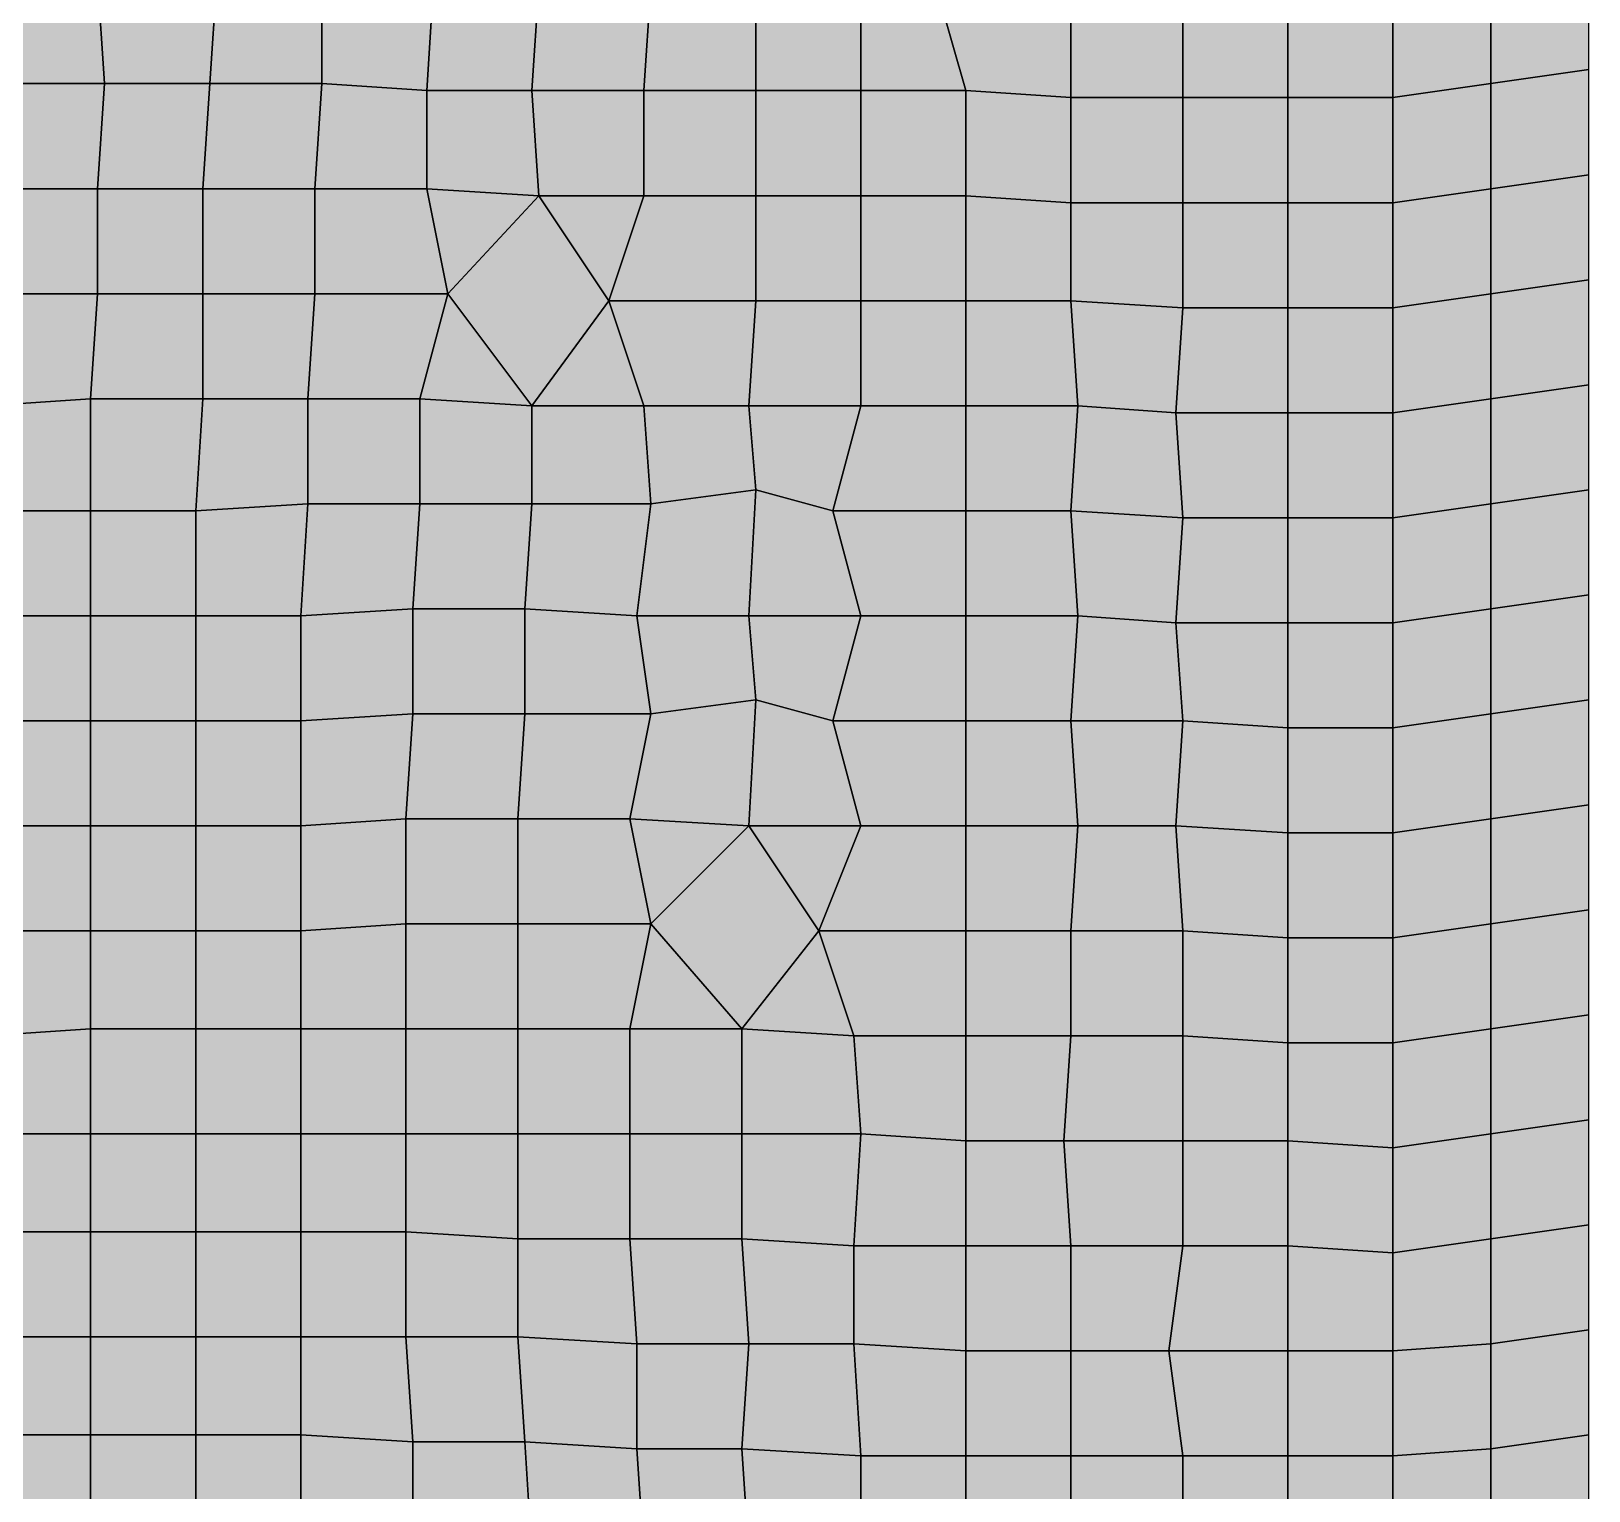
# Model space of a CAD drawing. Header units: metres. Extents: x -7480 to 79269, y -9100 to 45880.
# Drawn here: x 38110 to 42560, y 32180 to 36350 of the extents above; entities that cross this region are included whole.
import ezdxf

# ---------------------------------------------------------------- set-up
doc = ezdxf.new("R2010")
doc.units = ezdxf.units.M
for name, color, linetype in [('COLOR_1', 1, 'Continuous'), ('COLOR_181', 181, 'Continuous'), ('COLOR_3', 3, 'Continuous')]:
    doc.layers.add(name, color=color, linetype=linetype)

msp = doc.modelspace()

# ---------------------------------------------------------------- hatches: boundary and pattern name
at = {"layer": 'COLOR_1'}
for points in [[(37980, 33780), (38280, 33780), (38280, 34080), (37980, 34080)], [(38280, 33780), (38580, 33780), (38580, 34080), (38280, 34080)], [(37980, 33480), (38280, 33500), (38280, 33780), (37980, 33780)], [(37960, 33200), (38280, 33200), (38280, 33500), (37980, 33480)], [(37940, 32920), (38280, 32920), (38280, 33200), (37960, 33200)], [(37940, 32340), (38280, 32340), (38280, 32620), (37940, 32620)], [(37940, 32060), (38280, 32040), (38280, 32340), (37940, 32340)]]:
    msp.add_hatch(color=256, dxfattribs=at).paths.add_polyline_path(points)
at = {"layer": 'COLOR_181'}
for points in [[(40180, 36180), (40480, 36180), (40480, 36540), (40180, 36480)], [(40480, 36180), (40780, 36180), (40700, 36460), (40480, 36540)], [(42280, 36200), (42560, 36240), (42560, 36540), (42280, 36500)], [(38000, 36200), (38320, 36200), (38300, 36500), (38020, 36500)], [(38300, 36500), (38320, 36200), (38620, 36200), (38640, 36500)], [(38620, 36200), (38940, 36200), (38940, 36500), (38640, 36500)], [(38940, 36200), (39240, 36180), (39260, 36500), (38940, 36500)], [(39240, 36180), (39540, 36180), (39560, 36480), (39260, 36500)], [(42000, 36160), (42280, 36200), (42280, 36500), (42000, 36460)], [(39540, 36180), (39860, 36180), (39880, 36480), (39560, 36480)], [(39860, 36180), (40180, 36180), (40180, 36480), (39880, 36480)], [(40700, 36460), (40780, 36180), (41080, 36160), (41080, 36460)], [(41080, 36160), (41400, 36160), (41400, 36460), (41080, 36460)], [(41400, 36160), (41700, 36160), (41700, 36460), (41400, 36460)], [(41700, 36160), (42000, 36160), (42000, 36460), (41700, 36460)], [(42280, 35900), (42560, 35940), (42560, 36240), (42280, 36200)], [(38000, 35900), (38300, 35900), (38320, 36200), (38000, 36200)], [(38300, 35900), (38600, 35900), (38620, 36200), (38320, 36200)], [(38600, 35900), (38920, 35900), (38940, 36200), (38620, 36200)], [(38920, 35900), (39240, 35900), (39240, 36180), (38940, 36200)], [(39240, 35900), (39560, 35880), (39540, 36180), (39240, 36180)], [(39540, 36180), (39560, 35880), (39860, 35880), (39860, 36180)], [(39860, 35880), (40180, 35880), (40180, 36180), (39860, 36180)], [(40180, 35880), (40480, 35880), (40480, 36180), (40180, 36180)], [(40480, 35880), (40780, 35880), (40780, 36180), (40480, 36180)], [(40780, 35880), (41080, 35860), (41080, 36160), (40780, 36180)], [(42000, 35860), (42280, 35900), (42280, 36200), (42000, 36160)], [(41080, 35860), (41400, 35860), (41400, 36160), (41080, 36160)], [(41400, 35860), (41700, 35860), (41700, 36160), (41400, 36160)], [(41700, 35860), (42000, 35860), (42000, 36160), (41700, 36160)], [(42280, 35600), (42560, 35640), (42560, 35940), (42280, 35900)], [(38000, 35600), (38300, 35600), (38300, 35900), (38000, 35900)], [(38300, 35600), (38600, 35600), (38600, 35900), (38300, 35900)], [(38600, 35600), (38920, 35600), (38920, 35900), (38600, 35900)], [(38920, 35600), (39300, 35600), (39240, 35900), (38920, 35900)], [(39240, 35900), (39300, 35600), (39560, 35880)], [(39300, 35600), (39540, 35280), (39760, 35580), (39560, 35880)], [(39560, 35880), (39760, 35580), (39860, 35880)], [(39760, 35580), (40180, 35580), (40180, 35880), (39860, 35880)], [(40180, 35580), (40480, 35580), (40480, 35880), (40180, 35880)], [(40480, 35580), (40780, 35580), (40780, 35880), (40480, 35880)], [(40780, 35580), (41080, 35580), (41080, 35860), (40780, 35880)], [(42000, 35560), (42280, 35600), (42280, 35900), (42000, 35860)], [(41080, 35580), (41400, 35560), (41400, 35860), (41080, 35860)], [(41400, 35560), (41700, 35560), (41700, 35860), (41400, 35860)], [(41700, 35560), (42000, 35560), (42000, 35860), (41700, 35860)], [(37980, 35280), (38280, 35300), (38300, 35600), (38000, 35600)], [(38280, 35300), (38600, 35300), (38600, 35600), (38300, 35600)], [(38600, 35300), (38900, 35300), (38920, 35600), (38600, 35600)], [(38900, 35300), (39220, 35300), (39300, 35600), (38920, 35600)], [(39220, 35300), (39540, 35280), (39300, 35600)], [(42000, 35260), (42280, 35300), (42280, 35600), (42000, 35560)], [(42280, 35300), (42560, 35340), (42560, 35640), (42280, 35600)], [(39540, 35280), (39860, 35280), (39760, 35580)], [(39760, 35580), (39860, 35280), (40160, 35280), (40180, 35580)], [(40160, 35280), (40480, 35280), (40480, 35580), (40180, 35580)], [(40480, 35280), (40780, 35280), (40780, 35580), (40480, 35580)], [(40780, 35280), (41100, 35280), (41080, 35580), (40780, 35580)], [(41080, 35580), (41100, 35280), (41380, 35260), (41400, 35560)], [(41380, 35260), (41700, 35260), (41700, 35560), (41400, 35560)], [(41700, 35260), (42000, 35260), (42000, 35560), (41700, 35560)], [(42280, 35000), (42560, 35040), (42560, 35340), (42280, 35300)], [(37980, 34980), (38280, 34980), (38280, 35300), (37980, 35280)], [(38280, 34980), (38580, 34980), (38600, 35300), (38280, 35300)], [(38580, 34980), (38900, 35000), (38900, 35300), (38600, 35300)], [(38900, 35000), (39220, 35000), (39220, 35300), (38900, 35300)], [(39220, 35000), (39540, 35000), (39540, 35280), (39220, 35300)], [(42000, 34960), (42280, 35000), (42280, 35300), (42000, 35260)], [(39540, 35000), (39880, 35000), (39860, 35280), (39540, 35280)], [(39860, 35280), (39880, 35000), (40180, 35040), (40160, 35280)], [(40160, 35280), (40180, 35040), (40400, 34980), (40480, 35280)], [(40400, 34980), (40780, 34980), (40780, 35280), (40480, 35280)], [(40780, 34980), (41080, 34980), (41100, 35280), (40780, 35280)], [(41080, 34980), (41400, 34960), (41380, 35260), (41100, 35280)], [(41380, 35260), (41400, 34960), (41700, 34960), (41700, 35260)], [(41700, 34960), (42000, 34960), (42000, 35260), (41700, 35260)], [(39840, 34680), (40160, 34680), (40180, 35040), (39880, 35000)], [(40160, 34680), (40480, 34680), (40400, 34980), (40180, 35040)], [(42280, 34700), (42560, 34740), (42560, 35040), (42280, 35000)], [(37980, 34680), (38280, 34680), (38280, 34980), (37980, 34980)], [(38280, 34680), (38580, 34680), (38580, 34980), (38280, 34980)], [(38580, 34680), (38880, 34680), (38900, 35000), (38580, 34980)], [(38880, 34680), (39200, 34700), (39220, 35000), (38900, 35000)], [(39200, 34700), (39520, 34700), (39540, 35000), (39220, 35000)], [(39520, 34700), (39840, 34680), (39880, 35000), (39540, 35000)], [(40400, 34980), (40480, 34680), (40780, 34680), (40780, 34980)], [(40780, 34680), (41100, 34680), (41080, 34980), (40780, 34980)], [(41080, 34980), (41100, 34680), (41380, 34660), (41400, 34960)], [(42000, 34660), (42280, 34700), (42280, 35000), (42000, 34960)], [(41380, 34660), (41700, 34660), (41700, 34960), (41400, 34960)], [(41700, 34660), (42000, 34660), (42000, 34960), (41700, 34960)], [(42280, 34400), (42560, 34440), (42560, 34740), (42280, 34700)], [(37980, 34380), (38280, 34380), (38280, 34680), (37980, 34680)], [(38280, 34380), (38580, 34380), (38580, 34680), (38280, 34680)], [(38580, 34380), (38880, 34380), (38880, 34680), (38580, 34680)], [(38880, 34380), (39200, 34400), (39200, 34700), (38880, 34680)], [(39200, 34400), (39520, 34400), (39520, 34700), (39200, 34700)], [(39520, 34400), (39880, 34400), (39840, 34680), (39520, 34700)], [(39840, 34680), (39880, 34400), (40180, 34440), (40160, 34680)], [(40160, 34680), (40180, 34440), (40400, 34380), (40480, 34680)], [(40400, 34380), (40780, 34380), (40780, 34680), (40480, 34680)], [(40780, 34380), (41080, 34380), (41100, 34680), (40780, 34680)], [(41080, 34380), (41400, 34380), (41380, 34660), (41100, 34680)], [(42000, 34360), (42280, 34400), (42280, 34700), (42000, 34660)], [(41380, 34660), (41400, 34380), (41700, 34360), (41700, 34660)], [(41700, 34360), (42000, 34360), (42000, 34660), (41700, 34660)], [(38880, 34080), (39180, 34100), (39200, 34400), (38880, 34380)], [(39180, 34100), (39500, 34100), (39520, 34400), (39200, 34400)], [(39500, 34100), (39820, 34100), (39880, 34400), (39520, 34400)], [(39820, 34100), (40160, 34080), (40180, 34440), (39880, 34400)], [(40160, 34080), (40480, 34080), (40400, 34380), (40180, 34440)], [(42000, 34060), (42280, 34100), (42280, 34400), (42000, 34360)], [(42280, 34100), (42560, 34140), (42560, 34440), (42280, 34400)], [(37980, 34080), (38280, 34080), (38280, 34380), (37980, 34380)], [(38280, 34080), (38580, 34080), (38580, 34380), (38280, 34380)], [(38580, 34080), (38880, 34080), (38880, 34380), (38580, 34380)], [(40400, 34380), (40480, 34080), (40780, 34080), (40780, 34380)], [(40780, 34080), (41100, 34080), (41080, 34380), (40780, 34380)], [(41080, 34380), (41100, 34080), (41380, 34080), (41400, 34380)], [(41380, 34080), (41700, 34060), (41700, 34360), (41400, 34380)], [(41700, 34060), (42000, 34060), (42000, 34360), (41700, 34360)], [(42280, 33800), (42560, 33840), (42560, 34140), (42280, 34100)], [(38880, 33780), (39180, 33800), (39180, 34100), (38880, 34080)], [(39180, 33800), (39500, 33800), (39500, 34100), (39180, 34100)], [(39500, 33800), (39880, 33800), (39820, 34100), (39500, 34100)], [(39820, 34100), (39880, 33800), (40160, 34080)], [(42000, 33760), (42280, 33800), (42280, 34100), (42000, 34060)], [(38580, 33780), (38880, 33780), (38880, 34080), (38580, 34080)], [(39880, 33800), (40140, 33500), (40360, 33780), (40160, 34080)], [(40160, 34080), (40360, 33780), (40480, 34080)], [(40360, 33780), (40780, 33780), (40780, 34080), (40480, 34080)], [(40780, 33780), (41080, 33780), (41100, 34080), (40780, 34080)], [(41080, 33780), (41400, 33780), (41380, 34080), (41100, 34080)], [(41380, 34080), (41400, 33780), (41700, 33760), (41700, 34060)], [(41700, 33760), (42000, 33760), (42000, 34060), (41700, 34060)], [(42280, 33500), (42560, 33540), (42560, 33840), (42280, 33800)], [(38280, 33500), (38580, 33500), (38580, 33780), (38280, 33780)], [(38580, 33500), (38880, 33500), (38880, 33780), (38580, 33780)], [(38880, 33500), (39180, 33500), (39180, 33800), (38880, 33780)], [(39180, 33500), (39500, 33500), (39500, 33800), (39180, 33800)], [(39500, 33500), (39820, 33500), (39880, 33800), (39500, 33800)], [(39820, 33500), (40140, 33500), (39880, 33800)], [(40140, 33500), (40460, 33480), (40360, 33780)], [(40360, 33780), (40460, 33480), (40780, 33480), (40780, 33780)], [(40780, 33480), (41080, 33480), (41080, 33780), (40780, 33780)], [(41080, 33480), (41400, 33480), (41400, 33780), (41080, 33780)], [(41400, 33480), (41700, 33460), (41700, 33760), (41400, 33780)], [(42000, 33460), (42280, 33500), (42280, 33800), (42000, 33760)], [(41700, 33460), (42000, 33460), (42000, 33760), (41700, 33760)], [(42280, 33200), (42560, 33240), (42560, 33540), (42280, 33500)], [(38280, 33200), (38580, 33200), (38580, 33500), (38280, 33500)], [(38580, 33200), (38880, 33200), (38880, 33500), (38580, 33500)], [(38880, 33200), (39180, 33200), (39180, 33500), (38880, 33500)], [(39180, 33200), (39500, 33200), (39500, 33500), (39180, 33500)], [(39500, 33200), (39820, 33200), (39820, 33500), (39500, 33500)], [(39820, 33200), (40140, 33200), (40140, 33500), (39820, 33500)], [(40140, 33200), (40480, 33200), (40460, 33480), (40140, 33500)], [(40460, 33480), (40480, 33200), (40780, 33180), (40780, 33480)], [(40780, 33180), (41060, 33180), (41080, 33480), (40780, 33480)], [(41060, 33180), (41400, 33180), (41400, 33480), (41080, 33480)], [(41400, 33180), (41700, 33180), (41700, 33460), (41400, 33480)], [(42000, 33160), (42280, 33200), (42280, 33500), (42000, 33460)], [(41700, 33180), (42000, 33160), (42000, 33460), (41700, 33460)], [(38280, 32920), (38580, 32920), (38580, 33200), (38280, 33200)], [(38580, 32920), (38880, 32920), (38880, 33200), (38580, 33200)], [(38880, 32920), (39180, 32920), (39180, 33200), (38880, 33200)], [(39180, 32920), (39500, 32900), (39500, 33200), (39180, 33200)], [(39500, 32900), (39820, 32900), (39820, 33200), (39500, 33200)], [(39820, 32900), (40140, 32900), (40140, 33200), (39820, 33200)], [(40140, 32900), (40460, 32880), (40480, 33200), (40140, 33200)], [(40460, 32880), (40780, 32880), (40780, 33180), (40480, 33200)], [(42000, 32860), (42280, 32900), (42280, 33200), (42000, 33160)], [(42280, 32900), (42560, 32940), (42560, 33240), (42280, 33200)], [(40780, 32880), (41080, 32880), (41060, 33180), (40780, 33180)], [(41060, 33180), (41080, 32880), (41400, 32880), (41400, 33180)], [(41400, 32880), (41700, 32880), (41700, 33180), (41400, 33180)], [(41700, 32880), (42000, 32860), (42000, 33160), (41700, 33180)], [(42280, 32600), (42560, 32640), (42560, 32940), (42280, 32900)], [(38280, 32620), (38580, 32620), (38580, 32920), (38280, 32920)], [(38580, 32620), (38880, 32620), (38880, 32920), (38580, 32920)], [(38880, 32620), (39180, 32620), (39180, 32920), (38880, 32920)], [(39180, 32620), (39500, 32620), (39500, 32900), (39180, 32920)], [(39500, 32620), (39840, 32600), (39820, 32900), (39500, 32900)], [(39820, 32900), (39840, 32600), (40160, 32600), (40140, 32900)], [(40140, 32900), (40160, 32600), (40460, 32600), (40460, 32880)], [(42000, 32580), (42280, 32600), (42280, 32900), (42000, 32860)], [(40460, 32600), (40780, 32580), (40780, 32880), (40460, 32880)], [(40780, 32580), (41080, 32580), (41080, 32880), (40780, 32880)], [(41080, 32580), (41360, 32580), (41400, 32880), (41080, 32880)], [(41360, 32580), (41700, 32580), (41700, 32880), (41400, 32880)], [(41700, 32580), (42000, 32580), (42000, 32860), (41700, 32880)], [(38280, 32340), (38580, 32340), (38580, 32620), (38280, 32620)], [(38580, 32340), (38880, 32340), (38880, 32620), (38580, 32620)], [(38880, 32340), (39200, 32320), (39180, 32620), (38880, 32620)], [(39180, 32620), (39200, 32320), (39520, 32320), (39500, 32620)], [(39500, 32620), (39520, 32320), (39840, 32300), (39840, 32600)], [(42280, 32300), (42560, 32340), (42560, 32640), (42280, 32600)], [(39840, 32300), (40140, 32300), (40160, 32600), (39840, 32600)], [(40140, 32300), (40480, 32280), (40460, 32600), (40160, 32600)], [(40460, 32600), (40480, 32280), (40780, 32280), (40780, 32580)], [(40780, 32280), (41080, 32280), (41080, 32580), (40780, 32580)], [(41080, 32280), (41400, 32280), (41360, 32580), (41080, 32580)], [(41360, 32580), (41400, 32280), (41700, 32280), (41700, 32580)], [(41700, 32280), (42000, 32280), (42000, 32580), (41700, 32580)], [(42000, 32280), (42280, 32300), (42280, 32600), (42000, 32580)], [(38280, 32040), (38580, 32040), (38580, 32340), (38280, 32340)], [(38580, 32040), (38880, 32040), (38880, 32340), (38580, 32340)], [(38880, 32040), (39200, 32020), (39200, 32320), (38880, 32340)], [(39200, 32020), (39540, 32000), (39520, 32320), (39200, 32320)], [(39520, 32320), (39540, 32000), (39860, 32000), (39840, 32300)], [(42280, 32000), (42560, 32020), (42560, 32340), (42280, 32300)], [(39840, 32300), (39860, 32000), (40160, 32000), (40140, 32300)], [(40140, 32300), (40160, 32000), (40480, 31980), (40480, 32280)], [(40480, 31980), (40780, 31980), (40780, 32280), (40480, 32280)], [(40780, 31980), (41080, 31980), (41080, 32280), (40780, 32280)], [(41080, 31980), (41400, 31980), (41400, 32280), (41080, 32280)], [(41400, 31980), (41700, 31980), (41700, 32280), (41400, 32280)], [(41700, 31980), (42000, 31980), (42000, 32280), (41700, 32280)], [(42000, 31980), (42280, 32000), (42280, 32300), (42000, 32280)]]:
    msp.add_hatch(color=256, dxfattribs=at).paths.add_polyline_path(points)
at = {"layer": 'COLOR_3'}
msp.add_hatch(color=256, dxfattribs=at).paths.add_polyline_path([(37940, 32620), (38280, 32620), (38280, 32920), (37940, 32920)])

# ---------------------------------------------------------------- linework, layer by layer
at = {"layer": 'COLOR_1'}
for points in [[(37980, 33780), (38280, 33780), (38280, 34080), (37980, 34080)], [(38280, 33780), (38580, 33780), (38580, 34080), (38280, 34080)], [(37980, 33480), (38280, 33500), (38280, 33780), (37980, 33780)], [(37960, 33200), (38280, 33200), (38280, 33500), (37980, 33480)], [(37940, 32920), (38280, 32920), (38280, 33200), (37960, 33200)], [(37940, 32340), (38280, 32340), (38280, 32620), (37940, 32620)], [(37940, 32060), (38280, 32040), (38280, 32340), (37940, 32340)]]:
    msp.add_lwpolyline(points, close=True, dxfattribs=at)
at = {"layer": 'COLOR_181'}
for points in [[(40180, 36180), (40480, 36180), (40480, 36540), (40180, 36480)], [(40480, 36180), (40780, 36180), (40700, 36460), (40480, 36540)], [(42280, 36200), (42560, 36240), (42560, 36540), (42280, 36500)], [(38000, 36200), (38320, 36200), (38300, 36500), (38020, 36500)], [(38300, 36500), (38320, 36200), (38620, 36200), (38640, 36500)], [(38620, 36200), (38940, 36200), (38940, 36500), (38640, 36500)], [(38940, 36200), (39240, 36180), (39260, 36500), (38940, 36500)], [(39240, 36180), (39540, 36180), (39560, 36480), (39260, 36500)], [(42000, 36160), (42280, 36200), (42280, 36500), (42000, 36460)], [(39540, 36180), (39860, 36180), (39880, 36480), (39560, 36480)], [(39860, 36180), (40180, 36180), (40180, 36480), (39880, 36480)], [(40700, 36460), (40780, 36180), (41080, 36160), (41080, 36460)], [(41080, 36160), (41400, 36160), (41400, 36460), (41080, 36460)], [(41400, 36160), (41700, 36160), (41700, 36460), (41400, 36460)], [(41700, 36160), (42000, 36160), (42000, 36460), (41700, 36460)], [(42280, 35900), (42560, 35940), (42560, 36240), (42280, 36200)], [(38000, 35900), (38300, 35900), (38320, 36200), (38000, 36200)], [(38300, 35900), (38600, 35900), (38620, 36200), (38320, 36200)], [(38600, 35900), (38920, 35900), (38940, 36200), (38620, 36200)], [(38920, 35900), (39240, 35900), (39240, 36180), (38940, 36200)], [(39240, 35900), (39560, 35880), (39540, 36180), (39240, 36180)], [(39540, 36180), (39560, 35880), (39860, 35880), (39860, 36180)], [(39860, 35880), (40180, 35880), (40180, 36180), (39860, 36180)], [(40180, 35880), (40480, 35880), (40480, 36180), (40180, 36180)], [(40480, 35880), (40780, 35880), (40780, 36180), (40480, 36180)], [(40780, 35880), (41080, 35860), (41080, 36160), (40780, 36180)], [(42000, 35860), (42280, 35900), (42280, 36200), (42000, 36160)], [(41080, 35860), (41400, 35860), (41400, 36160), (41080, 36160)], [(41400, 35860), (41700, 35860), (41700, 36160), (41400, 36160)], [(41700, 35860), (42000, 35860), (42000, 36160), (41700, 36160)], [(42280, 35600), (42560, 35640), (42560, 35940), (42280, 35900)], [(38000, 35600), (38300, 35600), (38300, 35900), (38000, 35900)], [(38300, 35600), (38600, 35600), (38600, 35900), (38300, 35900)], [(38600, 35600), (38920, 35600), (38920, 35900), (38600, 35900)], [(38920, 35600), (39300, 35600), (39240, 35900), (38920, 35900)], [(39240, 35900), (39300, 35600), (39560, 35880)], [(39300, 35600), (39540, 35280), (39760, 35580), (39560, 35880)], [(39560, 35880), (39760, 35580), (39860, 35880)], [(39760, 35580), (40180, 35580), (40180, 35880), (39860, 35880)], [(40180, 35580), (40480, 35580), (40480, 35880), (40180, 35880)], [(40480, 35580), (40780, 35580), (40780, 35880), (40480, 35880)], [(40780, 35580), (41080, 35580), (41080, 35860), (40780, 35880)], [(42000, 35560), (42280, 35600), (42280, 35900), (42000, 35860)], [(41080, 35580), (41400, 35560), (41400, 35860), (41080, 35860)], [(41400, 35560), (41700, 35560), (41700, 35860), (41400, 35860)], [(41700, 35560), (42000, 35560), (42000, 35860), (41700, 35860)], [(37980, 35280), (38280, 35300), (38300, 35600), (38000, 35600)], [(38280, 35300), (38600, 35300), (38600, 35600), (38300, 35600)], [(38600, 35300), (38900, 35300), (38920, 35600), (38600, 35600)], [(38900, 35300), (39220, 35300), (39300, 35600), (38920, 35600)], [(39220, 35300), (39540, 35280), (39300, 35600)], [(42000, 35260), (42280, 35300), (42280, 35600), (42000, 35560)], [(42280, 35300), (42560, 35340), (42560, 35640), (42280, 35600)], [(39540, 35280), (39860, 35280), (39760, 35580)], [(39760, 35580), (39860, 35280), (40160, 35280), (40180, 35580)], [(40160, 35280), (40480, 35280), (40480, 35580), (40180, 35580)], [(40480, 35280), (40780, 35280), (40780, 35580), (40480, 35580)], [(40780, 35280), (41100, 35280), (41080, 35580), (40780, 35580)], [(41080, 35580), (41100, 35280), (41380, 35260), (41400, 35560)], [(41380, 35260), (41700, 35260), (41700, 35560), (41400, 35560)], [(41700, 35260), (42000, 35260), (42000, 35560), (41700, 35560)], [(42280, 35000), (42560, 35040), (42560, 35340), (42280, 35300)], [(37980, 34980), (38280, 34980), (38280, 35300), (37980, 35280)], [(38280, 34980), (38580, 34980), (38600, 35300), (38280, 35300)], [(38580, 34980), (38900, 35000), (38900, 35300), (38600, 35300)], [(38900, 35000), (39220, 35000), (39220, 35300), (38900, 35300)], [(39220, 35000), (39540, 35000), (39540, 35280), (39220, 35300)], [(42000, 34960), (42280, 35000), (42280, 35300), (42000, 35260)], [(39540, 35000), (39880, 35000), (39860, 35280), (39540, 35280)], [(39860, 35280), (39880, 35000), (40180, 35040), (40160, 35280)], [(40160, 35280), (40180, 35040), (40400, 34980), (40480, 35280)], [(40400, 34980), (40780, 34980), (40780, 35280), (40480, 35280)], [(40780, 34980), (41080, 34980), (41100, 35280), (40780, 35280)], [(41080, 34980), (41400, 34960), (41380, 35260), (41100, 35280)], [(41380, 35260), (41400, 34960), (41700, 34960), (41700, 35260)], [(41700, 34960), (42000, 34960), (42000, 35260), (41700, 35260)], [(39840, 34680), (40160, 34680), (40180, 35040), (39880, 35000)], [(40160, 34680), (40480, 34680), (40400, 34980), (40180, 35040)], [(42280, 34700), (42560, 34740), (42560, 35040), (42280, 35000)], [(37980, 34680), (38280, 34680), (38280, 34980), (37980, 34980)], [(38280, 34680), (38580, 34680), (38580, 34980), (38280, 34980)], [(38580, 34680), (38880, 34680), (38900, 35000), (38580, 34980)], [(38880, 34680), (39200, 34700), (39220, 35000), (38900, 35000)], [(39200, 34700), (39520, 34700), (39540, 35000), (39220, 35000)], [(39520, 34700), (39840, 34680), (39880, 35000), (39540, 35000)], [(40400, 34980), (40480, 34680), (40780, 34680), (40780, 34980)], [(40780, 34680), (41100, 34680), (41080, 34980), (40780, 34980)], [(41080, 34980), (41100, 34680), (41380, 34660), (41400, 34960)], [(42000, 34660), (42280, 34700), (42280, 35000), (42000, 34960)], [(41380, 34660), (41700, 34660), (41700, 34960), (41400, 34960)], [(41700, 34660), (42000, 34660), (42000, 34960), (41700, 34960)], [(42280, 34400), (42560, 34440), (42560, 34740), (42280, 34700)], [(37980, 34380), (38280, 34380), (38280, 34680), (37980, 34680)], [(38280, 34380), (38580, 34380), (38580, 34680), (38280, 34680)], [(38580, 34380), (38880, 34380), (38880, 34680), (38580, 34680)], [(38880, 34380), (39200, 34400), (39200, 34700), (38880, 34680)], [(39200, 34400), (39520, 34400), (39520, 34700), (39200, 34700)], [(39520, 34400), (39880, 34400), (39840, 34680), (39520, 34700)], [(39840, 34680), (39880, 34400), (40180, 34440), (40160, 34680)], [(40160, 34680), (40180, 34440), (40400, 34380), (40480, 34680)], [(40400, 34380), (40780, 34380), (40780, 34680), (40480, 34680)], [(40780, 34380), (41080, 34380), (41100, 34680), (40780, 34680)], [(41080, 34380), (41400, 34380), (41380, 34660), (41100, 34680)], [(42000, 34360), (42280, 34400), (42280, 34700), (42000, 34660)], [(41380, 34660), (41400, 34380), (41700, 34360), (41700, 34660)], [(41700, 34360), (42000, 34360), (42000, 34660), (41700, 34660)], [(38880, 34080), (39180, 34100), (39200, 34400), (38880, 34380)], [(39180, 34100), (39500, 34100), (39520, 34400), (39200, 34400)], [(39500, 34100), (39820, 34100), (39880, 34400), (39520, 34400)], [(39820, 34100), (40160, 34080), (40180, 34440), (39880, 34400)], [(40160, 34080), (40480, 34080), (40400, 34380), (40180, 34440)], [(42000, 34060), (42280, 34100), (42280, 34400), (42000, 34360)], [(42280, 34100), (42560, 34140), (42560, 34440), (42280, 34400)], [(37980, 34080), (38280, 34080), (38280, 34380), (37980, 34380)], [(38280, 34080), (38580, 34080), (38580, 34380), (38280, 34380)], [(38580, 34080), (38880, 34080), (38880, 34380), (38580, 34380)], [(40400, 34380), (40480, 34080), (40780, 34080), (40780, 34380)], [(40780, 34080), (41100, 34080), (41080, 34380), (40780, 34380)], [(41080, 34380), (41100, 34080), (41380, 34080), (41400, 34380)], [(41380, 34080), (41700, 34060), (41700, 34360), (41400, 34380)], [(41700, 34060), (42000, 34060), (42000, 34360), (41700, 34360)], [(42280, 33800), (42560, 33840), (42560, 34140), (42280, 34100)], [(38880, 33780), (39180, 33800), (39180, 34100), (38880, 34080)], [(39180, 33800), (39500, 33800), (39500, 34100), (39180, 34100)], [(39500, 33800), (39880, 33800), (39820, 34100), (39500, 34100)], [(39820, 34100), (39880, 33800), (40160, 34080)], [(42000, 33760), (42280, 33800), (42280, 34100), (42000, 34060)], [(38580, 33780), (38880, 33780), (38880, 34080), (38580, 34080)], [(39880, 33800), (40140, 33500), (40360, 33780), (40160, 34080)], [(40160, 34080), (40360, 33780), (40480, 34080)], [(40360, 33780), (40780, 33780), (40780, 34080), (40480, 34080)], [(40780, 33780), (41080, 33780), (41100, 34080), (40780, 34080)], [(41080, 33780), (41400, 33780), (41380, 34080), (41100, 34080)], [(41380, 34080), (41400, 33780), (41700, 33760), (41700, 34060)], [(41700, 33760), (42000, 33760), (42000, 34060), (41700, 34060)], [(42280, 33500), (42560, 33540), (42560, 33840), (42280, 33800)], [(38280, 33500), (38580, 33500), (38580, 33780), (38280, 33780)], [(38580, 33500), (38880, 33500), (38880, 33780), (38580, 33780)], [(38880, 33500), (39180, 33500), (39180, 33800), (38880, 33780)], [(39180, 33500), (39500, 33500), (39500, 33800), (39180, 33800)], [(39500, 33500), (39820, 33500), (39880, 33800), (39500, 33800)], [(39820, 33500), (40140, 33500), (39880, 33800)], [(40140, 33500), (40460, 33480), (40360, 33780)], [(40360, 33780), (40460, 33480), (40780, 33480), (40780, 33780)], [(40780, 33480), (41080, 33480), (41080, 33780), (40780, 33780)], [(41080, 33480), (41400, 33480), (41400, 33780), (41080, 33780)], [(41400, 33480), (41700, 33460), (41700, 33760), (41400, 33780)], [(42000, 33460), (42280, 33500), (42280, 33800), (42000, 33760)], [(41700, 33460), (42000, 33460), (42000, 33760), (41700, 33760)], [(42280, 33200), (42560, 33240), (42560, 33540), (42280, 33500)], [(38280, 33200), (38580, 33200), (38580, 33500), (38280, 33500)], [(38580, 33200), (38880, 33200), (38880, 33500), (38580, 33500)], [(38880, 33200), (39180, 33200), (39180, 33500), (38880, 33500)], [(39180, 33200), (39500, 33200), (39500, 33500), (39180, 33500)], [(39500, 33200), (39820, 33200), (39820, 33500), (39500, 33500)], [(39820, 33200), (40140, 33200), (40140, 33500), (39820, 33500)], [(40140, 33200), (40480, 33200), (40460, 33480), (40140, 33500)], [(40460, 33480), (40480, 33200), (40780, 33180), (40780, 33480)], [(40780, 33180), (41060, 33180), (41080, 33480), (40780, 33480)], [(41060, 33180), (41400, 33180), (41400, 33480), (41080, 33480)], [(41400, 33180), (41700, 33180), (41700, 33460), (41400, 33480)], [(42000, 33160), (42280, 33200), (42280, 33500), (42000, 33460)], [(41700, 33180), (42000, 33160), (42000, 33460), (41700, 33460)], [(38280, 32920), (38580, 32920), (38580, 33200), (38280, 33200)], [(38580, 32920), (38880, 32920), (38880, 33200), (38580, 33200)], [(38880, 32920), (39180, 32920), (39180, 33200), (38880, 33200)], [(39180, 32920), (39500, 32900), (39500, 33200), (39180, 33200)], [(39500, 32900), (39820, 32900), (39820, 33200), (39500, 33200)], [(39820, 32900), (40140, 32900), (40140, 33200), (39820, 33200)], [(40140, 32900), (40460, 32880), (40480, 33200), (40140, 33200)], [(40460, 32880), (40780, 32880), (40780, 33180), (40480, 33200)], [(42000, 32860), (42280, 32900), (42280, 33200), (42000, 33160)], [(42280, 32900), (42560, 32940), (42560, 33240), (42280, 33200)], [(40780, 32880), (41080, 32880), (41060, 33180), (40780, 33180)], [(41060, 33180), (41080, 32880), (41400, 32880), (41400, 33180)], [(41400, 32880), (41700, 32880), (41700, 33180), (41400, 33180)], [(41700, 32880), (42000, 32860), (42000, 33160), (41700, 33180)], [(42280, 32600), (42560, 32640), (42560, 32940), (42280, 32900)], [(38280, 32620), (38580, 32620), (38580, 32920), (38280, 32920)], [(38580, 32620), (38880, 32620), (38880, 32920), (38580, 32920)], [(38880, 32620), (39180, 32620), (39180, 32920), (38880, 32920)], [(39180, 32620), (39500, 32620), (39500, 32900), (39180, 32920)], [(39500, 32620), (39840, 32600), (39820, 32900), (39500, 32900)], [(39820, 32900), (39840, 32600), (40160, 32600), (40140, 32900)], [(40140, 32900), (40160, 32600), (40460, 32600), (40460, 32880)], [(42000, 32580), (42280, 32600), (42280, 32900), (42000, 32860)], [(40460, 32600), (40780, 32580), (40780, 32880), (40460, 32880)], [(40780, 32580), (41080, 32580), (41080, 32880), (40780, 32880)], [(41080, 32580), (41360, 32580), (41400, 32880), (41080, 32880)], [(41360, 32580), (41700, 32580), (41700, 32880), (41400, 32880)], [(41700, 32580), (42000, 32580), (42000, 32860), (41700, 32880)], [(38280, 32340), (38580, 32340), (38580, 32620), (38280, 32620)], [(38580, 32340), (38880, 32340), (38880, 32620), (38580, 32620)], [(38880, 32340), (39200, 32320), (39180, 32620), (38880, 32620)], [(39180, 32620), (39200, 32320), (39520, 32320), (39500, 32620)], [(39500, 32620), (39520, 32320), (39840, 32300), (39840, 32600)], [(42280, 32300), (42560, 32340), (42560, 32640), (42280, 32600)], [(39840, 32300), (40140, 32300), (40160, 32600), (39840, 32600)], [(40140, 32300), (40480, 32280), (40460, 32600), (40160, 32600)], [(40460, 32600), (40480, 32280), (40780, 32280), (40780, 32580)], [(40780, 32280), (41080, 32280), (41080, 32580), (40780, 32580)], [(41080, 32280), (41400, 32280), (41360, 32580), (41080, 32580)], [(41360, 32580), (41400, 32280), (41700, 32280), (41700, 32580)], [(41700, 32280), (42000, 32280), (42000, 32580), (41700, 32580)], [(42000, 32280), (42280, 32300), (42280, 32600), (42000, 32580)], [(38280, 32040), (38580, 32040), (38580, 32340), (38280, 32340)], [(38580, 32040), (38880, 32040), (38880, 32340), (38580, 32340)], [(38880, 32040), (39200, 32020), (39200, 32320), (38880, 32340)], [(39200, 32020), (39540, 32000), (39520, 32320), (39200, 32320)], [(39520, 32320), (39540, 32000), (39860, 32000), (39840, 32300)], [(42280, 32000), (42560, 32020), (42560, 32340), (42280, 32300)], [(39840, 32300), (39860, 32000), (40160, 32000), (40140, 32300)], [(40140, 32300), (40160, 32000), (40480, 31980), (40480, 32280)], [(40480, 31980), (40780, 31980), (40780, 32280), (40480, 32280)], [(40780, 31980), (41080, 31980), (41080, 32280), (40780, 32280)], [(41080, 31980), (41400, 31980), (41400, 32280), (41080, 32280)], [(41400, 31980), (41700, 31980), (41700, 32280), (41400, 32280)], [(41700, 31980), (42000, 31980), (42000, 32280), (41700, 32280)], [(42000, 31980), (42280, 32000), (42280, 32300), (42000, 32280)]]:
    msp.add_lwpolyline(points, close=True, dxfattribs=at)
at = {"layer": 'COLOR_3'}
msp.add_lwpolyline([(37940, 32620), (38280, 32620), (38280, 32920), (37940, 32920)], close=True, dxfattribs=at)

doc.saveas('drawing.dxf')
